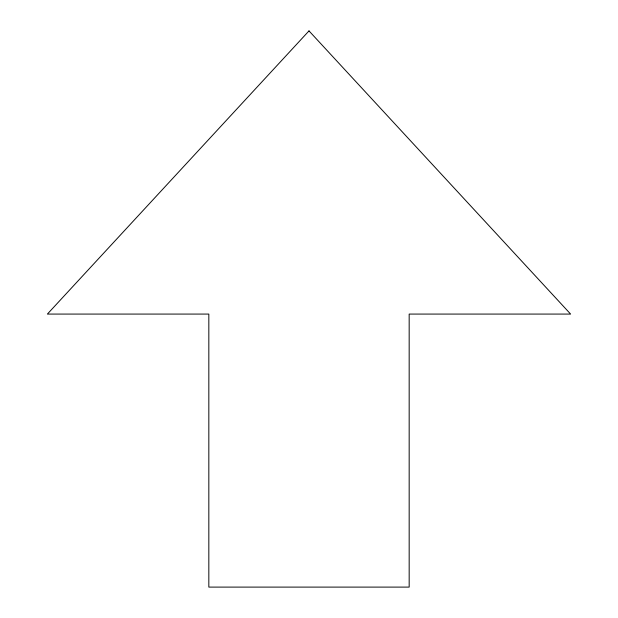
<?xml version="1.0" encoding="UTF-8"?>
<svg xmlns="http://www.w3.org/2000/svg" width="618" height="618" viewBox="0 0 618 618"><rect width="100%" height="100%" fill="white"/><g stroke="black" fill="none" stroke-linecap="round" stroke-linejoin="round"><path stroke-width="0.93" d="M309 30.9L47.385 314.075L208.83 314.075L208.83 587.1L409.17 587.1L409.17 314.075L570.615 314.075L309 30.9"/></g></svg>
